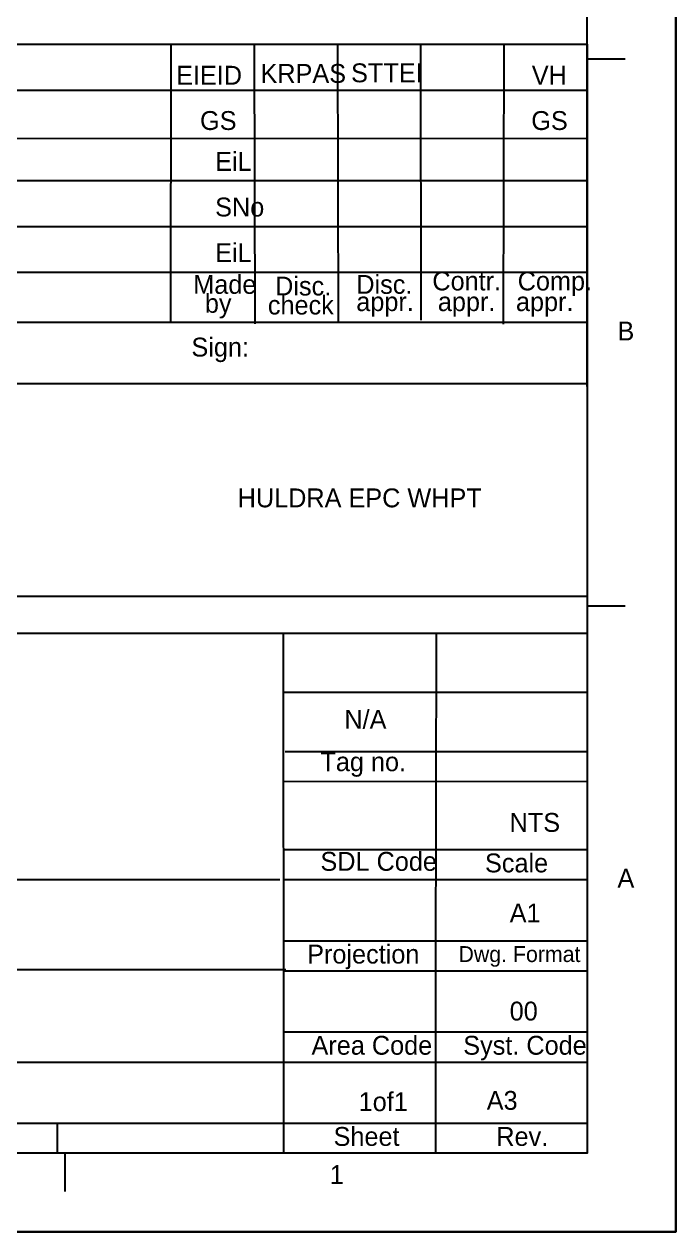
# Model space of a CAD drawing. Extents: x 0 to 841, y 0 to 594.
# Drawn here: x 754.7 to 841, y 0 to 160 of the extents above; entities that cross this region are included whole.
import ezdxf

# ---------------------------------------------------------------- set-up
doc = ezdxf.new("R2010")
doc.units = 0
for name, color, linetype in [('1', 7, 'Continuous'), ('12', 7, 'Continuous'), ('35-TXT-025', 7, 'Continuous'), ('9', 7, 'Continuous')]:
    doc.layers.add(name, color=color, linetype=linetype)

msp = doc.modelspace()

# ---------------------------------------------------------------- linework, layer by layer
at = {"layer": '1'}
for p, q in [((829.26, 112.01), (829.26, 582.23)), ((774.13, 157.37), (774.07, 120.49)), ((785.16, 157.37), (785.24, 120.31)), ((796.19, 157.37), (796.29, 120.46)), ((807.21, 157.37), (807.22, 120.79)), ((818.24, 157.37), (818.15, 120.29)), ((829.26, 157.37), (829.26, 83.35)), ((834.27, 155.36), (829.26, 155.36)), ((648.83, 151.27), (829.27, 151.27)), ((648.83, 144.95), (829.27, 144.85)), ((648.83, 139.29), (829.27, 139.29)), ((648.82, 133.23), (829.27, 133.23)), ((648.81, 127.17), (829.26, 127.17)), ((648.72, 112.42), (829.28, 112.42)), ((834.27, 82.92), (829.26, 82.92)), ((789.25, 63.66), (829.29, 63.66)), ((789.17, 50.65), (829.27, 50.65)), ((789.17, 38.57), (829.29, 38.57)), ((789.17, 26.49), (829.29, 26.49)), ((648.82, 14.41), (829.29, 14.41)), ((759.1, 14.41), (759.1, 10.38)), ((760.1, 10.38), (760.1, 5.35))]:
    msp.add_line(p, q, dxfattribs=at)
for points in [[(648.78, 84.12), (648.84, 157.37), (829.26, 157.37)], [(829.26, 120.49), (648.81, 120.47)], [(829.29, 79.27), (648.87, 79.27)], [(789.08, 22.48), (789.07, 79.26)], [(809.22, 34.54), (809.29, 79.25)], [(829.29, 71.46), (789.11, 71.46)], [(829.29, 59.65), (788.99, 59.63)], [(788.56, 46.63), (648.82, 46.63)], [(829.29, 46.63), (789.17, 46.63)], [(789.34, 34.7), (649, 34.7)], [(809.22, 34.54), (789.17, 34.54)], [(809.22, 22.46), (809.22, 34.54)], [(829.29, 34.54), (809.22, 34.54)], [(829.27, 22.46), (648.97, 22.46)], [(789.08, 10.39), (789.08, 22.47)], [(809.22, 10.38), (809.22, 22.46)]]:
    msp.add_lwpolyline(points, dxfattribs=at)
msp.add_lwpolyline([(648.81, 84.23), (829.27, 84.23), (829.27, 10.41), (648.81, 10.41)], close=True, dxfattribs=at)
at = {"layer": '12'}
msp.add_lwpolyline([(0, 594), (841, 594), (841, 0), (0, 0)], close=True, dxfattribs=at)
at = {"layer": '9'}
msp.add_lwpolyline([(0, 0), (841, 0), (841, 594), (0, 594)], close=True, dxfattribs=at)

# ---------------------------------------------------------------- texts
at = {"layer": '35-TXT-025'}
for s, height, p in [('EIEID', 2.5, (774.83, 152)), ('KRPAS', 2.5, (786, 152.24)), ('STTEI', 2.5, (798, 152.32)), ('VH', 2.5, (821.93, 152)), ('GS', 2.5, (778, 146)), ('GS', 2.5, (821.86, 146)), ('EiL', 2.5, (780, 140.58)), ('SNo', 2.5, (780, 134.54)), ('EiL', 2.5, (780, 128.5)), ('Made', 2.5, (777.1, 124.29)), ('Disc.', 2.5, (787.94, 124.07)), ('Disc.', 2.5, (798.69, 124.29)), ('Contr.', 2.5, (808.76, 124.74)), ('Comp.', 2.5, (820.06, 124.74)), ('by', 2.5, (778.64, 121.78)), ('check', 2.5, (786.98, 121.55)), ('appr.', 2.5, (798.69, 122)), ('appr.', 2.5, (809.49, 122)), ('appr.', 2.5, (819.83, 122)), ('B', 2.5, (833.27, 118.11)), ('Sign:', 2.5, (776.86, 115.98)), ('HULDRA EPC WHPT', 2.5, (782.98, 96)), ('N/A', 2.5, (797.11, 66.66)), ('Tag no.', 2.5, (793.94, 61.04)), ('NTS', 2.5, (818.99, 53)), ('SDL Code', 2.5, (793.94, 47.84)), ('Scale', 2.5, (815.73, 47.63)), ('A', 2.5, (833.27, 45.62)), ('A1', 2.5, (819, 41)), ('Projection', 2.5, (792.18, 35.55)), ('Dwg. Format', 2.11, (812.22, 35.75)), ('00', 2.5, (819, 28)), ('Area Code', 2.5, (792.76, 23.47)), ('Syst. Code', 2.5, (812.85, 23.47)), ('1of1', 2.5, (799, 16)), ('A3', 2.5, (815.96, 16.17)), ('Sheet', 2.5, (795.68, 11.39)), ('Rev.', 2.5, (817.23, 11.39)), ('1', 2.5, (795.18, 6.35))]:
    msp.add_text(s, height=height, dxfattribs=at).set_placement(p)

doc.saveas('drawing.dxf')
